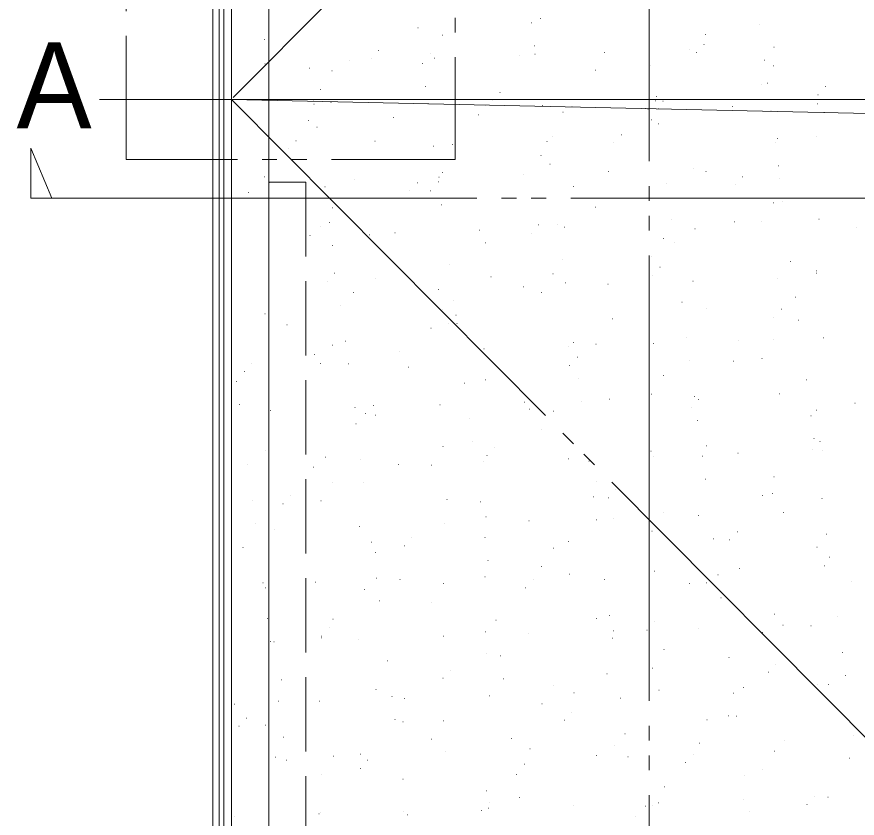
# Model space of a CAD drawing. Units: millimetres, scale not verified. Extents: x -1600 to 1600, y -1108 to 1108.
# Drawn here: x -389.1 to -49.7, y -335 to -11.3 of the extents above; entities that cross this region are included whole.
import ezdxf
from ezdxf.enums import TextEntityAlignment as Align

# ---------------------------------------------------------------- set-up
doc = ezdxf.new("R2010")
doc.units = ezdxf.units.MM
doc.header["$LTSCALE"] = 10
for name, pattern in [('DASHED3', [4, 3, -1]), ('DOUBLE_CHAIN1', [8.8, 5, -1, 0.6, -0.6, 0.6, -1]), ('LONG_DOUBLE_CHAIN', [21.8, 18, -1, 0.6, -0.6, 0.6, -1])]:
    doc.linetypes.add(name, pattern=pattern)
doc.layers.add('0-0_moji', color=2, linetype='Continuous')
for name, color, linetype, lineweight in [('0-2_10ユーザー', 4, 'DOUBLE_CHAIN1', 9), ('0-5_0', 3, 'Continuous', 9), ('0-F_形材', 5, 'Continuous', 9), ('1-5_sunpou', 1, 'Continuous', 9)]:
    doc.layers.add(name, color=color, linetype=linetype, lineweight=lineweight)
doc.styles.add('ＭＳ Ｐゴシック', font='')
doc.styles.get('ＭＳ Ｐゴシック').set_extended_font_data('MS PGothic')

msp = doc.modelspace()

# ---------------------------------------------------------------- linework, layer by layer
at = {"layer": '0-2_10ユーザー'}
msp.add_lwpolyline([(-344.94, -69.03), (-344.94, 60.32), (-212.01, 60.32), (-212.01, -69.03)], close=True, dxfattribs=at)
at = {"layer": '0-5_0', "color": 7}
for p, q in [((-309.91, 555.31), (-309.91, -644.69)), ((-307.41, 552.81), (-307.41, -642.19)), ((-305.41, 550.81), (-305.41, -640.19)), ((-302.41, 547.81), (-302.41, -637.19))]:
    msp.add_line(p, q, dxfattribs=at)
at = {"layer": '0-5_0'}
for p, q in [((-302.41, -12.63), (-302.31, -12.63)), ((-302.41, -12.63), (-302.31, -12.63)), ((-177.53, -11.95), (-177.43, -11.95)), ((-227.13, -15.74), (-227.03, -15.74)), ((-181.35, -13.8), (-181.25, -13.8)), ((-89.2, -14.42), (-89.1, -14.42)), ((-217.28, -18.81), (-217.18, -18.81)), ((-110.94, -18.47), (-110.84, -18.47)), ((-289.13, -20.54), (-289.03, -20.54)), ((-180.13, -23.05), (-180.03, -23.05)), ((-111.63, -22.51), (-111.53, -22.51)), ((-83.34, -23.54), (-83.24, -23.54)), ((-243.02, -24.94), (-242.92, -24.94)), ((-222.05, -26.31), (-221.95, -26.31)), ((-186.11, -26.9), (-186.01, -26.9)), ((-179.85, -26.48), (-179.75, -26.48)), ((-151.85, -25.78), (-151.75, -25.78)), ((-117.6, -24.66), (-117.5, -24.66)), ((-114.63, -25.79), (-114.53, -25.79)), ((-288.89, -30.26), (-288.79, -30.26)), ((-254.63, -29.14), (-254.53, -29.14)), ((-246.02, -28.22), (-245.92, -28.22)), ((-225.23, -30.19), (-225.13, -30.19)), ((-220.37, -28.02), (-220.27, -28.02)), ((-87.3, -28.87), (-87.2, -28.87)), ((-271.01, -32.13), (-270.91, -32.13)), ((-261.8, -33.17), (-261.7, -33.17)), ((-155.46, -32.83), (-155.36, -32.83)), ((-133.08, -30.81), (-132.98, -30.81)), ((-83.61, -31.1), (-83.51, -31.1)), ((-266.58, -40.67), (-266.48, -40.67)), ((-224.01, -39.45), (-223.91, -39.45)), ((-88.39, -38.6), (-88.29, -38.6)), ((-86.08, -38.13), (-85.98, -38.13)), ((-62.63, -39.52), (-62.53, -39.52)), ((-194.02, -41.95), (-193.92, -41.95)), ((-130.85, -43.49), (-130.75, -43.49)), ((-65.63, -42.8), (-65.53, -42.8)), ((-269.26, -45.42), (-269.16, -45.42)), ((-269.26, -45.42), (-269.16, -45.42)), ((-269.11, -46.59), (-269.01, -46.59)), ((-262.24, -45.92), (-262.14, -45.92)), ((-223.09, -46.44), (-222.99, -46.44)), ((-199.98, -47.19), (-199.88, -47.19)), ((-197.03, -45.23), (-196.93, -45.23)), ((-176.95, -47.21), (-176.85, -47.21)), ((-176.92, -47.46), (-176.82, -47.46)), ((-176.92, -47.46), (-176.82, -47.46)), ((-131.17, -45.27), (-131.07, -45.27)), ((-128.13, -45.46), (-128.03, -45.46)), ((-65.75, -46.46), (-65.65, -46.46)), ((-168.52, -49.82), (-168.42, -49.82)), ((-164.95, -47.72), (-164.85, -47.72)), ((-135.33, -48.37), (-135.23, -48.37)), ((-134.27, -48.7), (-134.17, -48.7)), ((-130.06, -48.49), (-129.96, -48.49)), ((-130.06, -48.49), (-129.96, -48.49)), ((-100.01, -47.58), (-99.91, -47.58)), ((-98.78, -49.18), (-98.68, -49.18)), ((-84.58, -49.5), (-84.48, -49.5)), ((-63.05, -49.97), (-62.95, -49.97)), ((-271.3, -53.18), (-271.2, -53.18)), ((-237.04, -52.06), (-236.94, -52.06)), ((-202.78, -50.94), (-202.68, -50.94)), ((-132.91, -52.96), (-132.81, -52.96)), ((-267.89, -55.84), (-267.79, -55.84)), ((-129.96, -54.52), (-129.86, -54.52)), ((-302.41, -58.4), (-302.31, -58.4)), ((-172.65, -59.82), (-172.55, -59.82)), ((-145.02, -58.96), (-144.92, -58.96)), ((-81.85, -60.49), (-81.75, -60.49)), ((-66.31, -59.48), (-66.21, -59.48)), ((-276.41, -61.39), (-276.31, -61.39)), ((-244.5, -61.55), (-244.4, -61.55)), ((-220.83, -63.6), (-220.73, -63.6)), ((-213.24, -62.92), (-213.14, -62.92)), ((-175.05, -61.66), (-174.95, -61.66)), ((-148.03, -62.23), (-147.93, -62.23)), ((-82.9, -62.28), (-82.8, -62.28)), ((-279.42, -64.66), (-279.32, -64.66)), ((-177.43, -67.32), (-177.33, -67.32)), ((-173.83, -70.91), (-173.73, -70.91)), ((-217.18, -74.18), (-217.08, -74.18)), ((-150.12, -73.8), (-150.02, -73.8)), ((-115.86, -72.68), (-115.76, -72.68)), ((-110.84, -73.84), (-110.74, -73.84)), ((-81.61, -71.56), (-81.51, -71.56)), ((-289.03, -75.91), (-288.93, -75.91)), ((-252.9, -77.16), (-252.8, -77.16)), ((-218.93, -78.05), (-218.83, -78.05)), ((-218.64, -76.04), (-218.54, -76.04)), ((-184.38, -74.92), (-184.28, -74.92)), ((-96.03, -75.96), (-95.93, -75.96)), ((-81, -76.73), (-80.9, -76.73)), ((-287.16, -78.28), (-287.06, -78.28)), ((-264.71, -79.99), (-264.61, -79.99)), ((-227.42, -78.39), (-227.32, -78.39)), ((-164.24, -79.93), (-164.14, -79.93)), ((-126.78, -78.67), (-126.68, -78.67)), ((-99.03, -79.24), (-98.93, -79.24)), ((-295.63, -82.36), (-295.53, -82.36)), ((-230.42, -81.67), (-230.32, -81.67)), ((-221.95, -81.68), (-221.85, -81.68)), ((-217.71, -87.31), (-217.61, -87.31)), ((-155.36, -88.2), (-155.26, -88.2)), ((-83.51, -86.47), (-83.41, -86.47)), ((-79.78, -85.99), (-79.68, -85.99)), ((-261.7, -88.54), (-261.6, -88.54)), ((-262.81, -94.45), (-262.71, -94.45)), ((-124.87, -93.13), (-124.77, -93.13)), ((-99.41, -94.12), (-99.31, -94.12)), ((-88.28, -93.97), (-88.18, -93.97)), ((-65.15, -93), (-65.05, -93)), ((-266.48, -96.04), (-266.38, -96.04)), ((-202.19, -97.48), (-202.09, -97.48)), ((-178.42, -95.4), (-178.32, -95.4)), ((-170.65, -95.06), (-170.55, -95.06)), ((-167.93, -96.36), (-167.83, -96.36)), ((-133.67, -95.24), (-133.57, -95.24)), ((-115.24, -96.94), (-115.14, -96.94)), ((-50.03, -96.25), (-49.93, -96.25)), ((-270.71, -99.72), (-270.61, -99.72)), ((-246.63, -99.37), (-246.53, -99.37)), ((-236.45, -98.6), (-236.35, -98.6)), ((-181.42, -98.68), (-181.32, -98.68)), ((-128.03, -100.83), (-127.93, -100.83)), ((-261.59, -103.7), (-261.49, -103.7)), ((-199.88, -102.56), (-199.78, -102.56)), ((-123.66, -102.38), (-123.56, -102.38)), ((-132.81, -108.33), (-132.71, -108.33)), ((-214.53, -111.46), (-214.43, -111.46)), ((-168.75, -109.52), (-168.65, -109.52)), ((-76.6, -110.14), (-76.5, -110.14)), ((-260.81, -114.84), (-260.71, -114.84)), ((-172.55, -115.19), (-172.45, -115.19)), ((-129.42, -112.41), (-129.32, -112.41)), ((-66.25, -113.94), (-66.15, -113.94)), ((-66.21, -114.85), (-66.11, -114.85)), ((-263.81, -118.11), (-263.71, -118.11)), ((-244.4, -116.92), (-244.3, -116.92)), ((-197.64, -116.37), (-197.54, -116.37)), ((-167.53, -118.77), (-167.43, -118.77)), ((-132.42, -115.68), (-132.32, -115.68)), ((-116.08, -118.16), (-115.98, -118.16)), ((-81.82, -117.04), (-81.72, -117.04)), ((-218.86, -121.52), (-218.76, -121.52)), ((-184.6, -120.4), (-184.5, -120.4)), ((-150.34, -119.28), (-150.24, -119.28)), ((-287.38, -123.76), (-287.28, -123.76)), ((-253.12, -122.64), (-253.02, -122.64)), ((-177.33, -122.69), (-177.23, -122.69)), ((-74.7, -124.59), (-74.6, -124.59)), ((-258.41, -127.85), (-258.31, -127.85)), ((-212.63, -125.91), (-212.53, -125.91)), ((-120.48, -126.53), (-120.38, -126.53)), ((-288.93, -131.28), (-288.83, -131.28)), ((-217.08, -129.55), (-216.98, -129.55)), ((-211.81, -131.84), (-211.71, -131.84)), ((-110.73, -129.21), (-110.63, -129.21)), ((-80.42, -129.41), (-80.32, -129.41)), ((-214.81, -135.12), (-214.71, -135.12)), ((-211.41, -135.17), (-211.31, -135.17)), ((-148.64, -133.38), (-148.54, -133.38)), ((-83.42, -132.69), (-83.32, -132.69)), ((-73.48, -133.85), (-73.38, -133.85)), ((-280.03, -135.81), (-279.93, -135.81)), ((-221.85, -137.05), (-221.75, -137.05)), ((-256.5, -142.31), (-256.4, -142.31)), ((-118.57, -140.99), (-118.47, -140.99)), ((-97.68, -142.14), (-97.58, -142.14)), ((-83.41, -141.84), (-83.31, -141.84)), ((-63.42, -141.02), (-63.32, -141.02)), ((-302.41, -143.26), (-302.31, -143.26)), ((-302.28, -144.24), (-302.18, -144.24)), ((-261.6, -143.91), (-261.5, -143.91)), ((-200.46, -145.5), (-200.36, -145.5)), ((-166.2, -144.38), (-166.1, -144.38)), ((-164.35, -142.92), (-164.25, -142.92)), ((-155.26, -143.57), (-155.16, -143.57)), ((-131.94, -143.26), (-131.84, -143.26)), ((-268.98, -147.74), (-268.88, -147.74)), ((-234.72, -146.62), (-234.62, -146.62)), ((-162.81, -148.85), (-162.71, -148.85)), ((-302.41, -149.93), (-302.31, -149.93)), ((-302.41, -149.93), (-302.31, -149.93)), ((-294.2, -151.28), (-294.1, -151.28)), ((-266.38, -151.41), (-266.28, -151.41)), ((-255.29, -151.56), (-255.19, -151.56)), ((-165.82, -152.13), (-165.72, -152.13)), ((-117.35, -150.24), (-117.25, -150.24)), ((-99.64, -150.39), (-99.54, -150.39)), ((-88.18, -149.34), (-88.08, -149.34)), ((-297.21, -154.55), (-297.11, -154.55)), ((-231.03, -152.82), (-230.93, -152.82)), ((-300.38, -158.7), (-300.28, -158.7)), ((-208.23, -159.32), (-208.13, -159.32)), ((-199.78, -157.93), (-199.68, -157.93)), ((-162.45, -157.38), (-162.35, -157.38)), ((-127.93, -156.2), (-127.83, -156.2)), ((-70.3, -158), (-70.2, -158)), ((-149.75, -165.82), (-149.65, -165.82)), ((-132.71, -163.7), (-132.61, -163.7)), ((-115.49, -164.7), (-115.39, -164.7)), ((-113.81, -165.85), (-113.71, -165.85)), ((-81.23, -163.58), (-81.13, -163.58)), ((-299.16, -167.95), (-299.06, -167.95)), ((-252.53, -169.18), (-252.43, -169.18)), ((-245.2, -168.28), (-245.1, -168.28)), ((-218.27, -168.06), (-218.17, -168.06)), ((-184.01, -166.94), (-183.91, -166.94)), ((-161.23, -166.63), (-161.13, -166.63)), ((-116.82, -169.13), (-116.72, -169.13)), ((-50.64, -167.39), (-50.54, -167.39)), ((-286.78, -170.3), (-286.68, -170.3)), ((-248.21, -171.56), (-248.11, -171.56)), ((-244.3, -172.29), (-244.2, -172.29)), ((-182.03, -169.82), (-181.93, -169.82)), ((-172.45, -170.56), (-172.35, -170.56)), ((-68.4, -172.45), (-68.3, -172.45)), ((-66.11, -170.22), (-66.01, -170.22)), ((-252.11, -175.71), (-252.01, -175.71)), ((-206.33, -173.77), (-206.23, -173.77)), ((-114.18, -174.39), (-114.08, -174.39)), ((-177.23, -178.06), (-177.13, -178.06)), ((-205.11, -183.03), (-205.01, -183.03)), ((-67.18, -181.71), (-67.08, -181.71)), ((-64.82, -182.86), (-64.72, -182.86)), ((-216.98, -184.92), (-216.88, -184.92)), ((-196.21, -185.29), (-196.11, -185.29)), ((-110.63, -184.58), (-110.53, -184.58)), ((-67.82, -186.14), (-67.72, -186.14)), ((-63.64, -186.5), (-63.54, -186.5)), ((-288.83, -186.65), (-288.73, -186.65)), ((-264.42, -189.26), (-264.32, -189.26)), ((-199.21, -188.57), (-199.11, -188.57)), ((-166.42, -189.86), (-166.32, -189.86)), ((-133.03, -186.83), (-132.93, -186.83)), ((-132.16, -188.74), (-132.06, -188.74)), ((-112.27, -188.85), (-112.17, -188.85)), ((-97.9, -187.62), (-97.8, -187.62)), ((-295.98, -192.1), (-295.88, -192.1)), ((-269.2, -193.22), (-269.1, -193.22)), ((-250.2, -190.17), (-250.1, -190.17)), ((-234.94, -192.1), (-234.84, -192.1)), ((-221.75, -192.42), (-221.65, -192.42)), ((-200.68, -190.98), (-200.58, -190.98)), ((-158.05, -190.78), (-157.95, -190.78)), ((-302.41, -195.7), (-302.31, -195.7)), ((-261.5, -199.28), (-261.4, -199.28)), ((-248.99, -199.42), (-248.89, -199.42)), ((-155.16, -198.94), (-155.06, -198.94)), ((-111.05, -198.1), (-110.95, -198.1)), ((-83.31, -197.21), (-83.21, -197.21)), ((-147.21, -202.3), (-147.11, -202.3)), ((-294.08, -206.56), (-293.98, -206.56)), ((-278.6, -204.73), (-278.5, -204.73)), ((-266.28, -206.78), (-266.18, -206.78)), ((-215.42, -206.26), (-215.32, -206.26)), ((-156.15, -205.24), (-156.05, -205.24)), ((-150.21, -205.57), (-150.11, -205.57)), ((-88.08, -204.71), (-87.98, -204.71)), ((-84.03, -203.84), (-83.93, -203.84)), ((-64, -205.86), (-63.9, -205.86)), ((-281.6, -208), (-281.5, -208)), ((-201.93, -207.18), (-201.83, -207.18)), ((-199.68, -213.3), (-199.58, -213.3)), ((-127.83, -211.57), (-127.73, -211.57)), ((-113.76, -212.72), (-113.66, -212.72)), ((-79.5, -211.6), (-79.4, -211.6)), ((-292.86, -215.81), (-292.76, -215.81)), ((-216.54, -216.08), (-216.44, -216.08)), ((-182.28, -214.96), (-182.18, -214.96)), ((-154.93, -214.49), (-154.83, -214.49)), ((-148.02, -213.84), (-147.92, -213.84)), ((-285.05, -218.32), (-284.95, -218.32)), ((-250.8, -217.2), (-250.7, -217.2)), ((-132.61, -219.07), (-132.51, -219.07)), ((-98.21, -219.3), (-98.11, -219.3)), ((-62.09, -220.31), (-61.99, -220.31)), ((-245.81, -223.57), (-245.71, -223.57)), ((-229.6, -221.73), (-229.5, -221.73)), ((-200.03, -221.63), (-199.93, -221.63)), ((-166.43, -223.27), (-166.33, -223.27)), ((-107.87, -222.25), (-107.77, -222.25)), ((-101.21, -222.58), (-101.11, -222.58)), ((-297.82, -225.7), (-297.72, -225.7)), ((-232.6, -225.01), (-232.5, -225.01)), ((-172.35, -225.93), (-172.25, -225.93)), ((-66.01, -225.59), (-65.91, -225.59)), ((-244.2, -227.66), (-244.1, -227.66)), ((-60.88, -229.57), (-60.78, -229.57)), ((-198.81, -230.89), (-198.71, -230.89)), ((-177.13, -233.43), (-177.03, -233.43)), ((-63.05, -233.04), (-62.95, -233.04)), ((-200.08, -237.52), (-199.98, -237.52)), ((-165.83, -236.4), (-165.73, -236.4)), ((-131.57, -235.28), (-131.47, -235.28)), ((-105.97, -236.71), (-105.87, -236.71)), ((-97.31, -234.16), (-97.21, -234.16)), ((-289.68, -239.96), (-289.58, -239.96)), ((-268.6, -239.76), (-268.5, -239.76)), ((-243.9, -238.03), (-243.8, -238.03)), ((-234.34, -238.64), (-234.24, -238.64)), ((-216.88, -240.29), (-216.78, -240.29)), ((-180.6, -238.74), (-180.5, -238.74)), ((-151.75, -238.64), (-151.65, -238.64)), ((-117.43, -240.28), (-117.33, -240.28)), ((-110.53, -239.95), (-110.43, -239.95)), ((-52.21, -239.59), (-52.11, -239.59)), ((-288.73, -242.02), (-288.63, -242.02)), ((-248.82, -242.71), (-248.72, -242.71)), ((-183.6, -242.02), (-183.5, -242.02)), ((-242.68, -247.28), (-242.58, -247.28)), ((-104.75, -245.96), (-104.65, -245.96)), ((-221.65, -247.79), (-221.55, -247.79)), ((-287.78, -254.42), (-287.68, -254.42)), ((-155.06, -254.31), (-154.96, -254.31)), ((-149.85, -253.1), (-149.75, -253.1)), ((-83.21, -252.58), (-83.11, -252.58)), ((-57.7, -253.72), (-57.6, -253.72)), ((-261.4, -254.65), (-261.3, -254.65)), ((-195.63, -255.04), (-195.53, -255.04)), ((-131.6, -255.75), (-131.5, -255.75)), ((-79.72, -257.09), (-79.62, -257.09)), ((-68.43, -257.28), (-68.33, -257.28)), ((-262.99, -258.18), (-262.89, -258.18)), ((-199.82, -259.71), (-199.72, -259.71)), ((-182.5, -260.45), (-182.4, -260.45)), ((-148.24, -259.33), (-148.14, -259.33)), ((-134.6, -259.02), (-134.5, -259.02)), ((-113.98, -258.21), (-113.88, -258.21)), ((-87.98, -260.08), (-87.88, -260.08)), ((-286.56, -263.67), (-286.46, -263.67)), ((-285.27, -263.81), (-285.17, -263.81)), ((-266.18, -262.15), (-266.08, -262.15)), ((-266, -261.45), (-265.9, -261.45)), ((-251.01, -262.69), (-250.91, -262.69)), ((-216.75, -261.57), (-216.65, -261.57)), ((-148.63, -262.35), (-148.53, -262.35)), ((-127.73, -266.94), (-127.63, -266.94)), ((-239.51, -271.43), (-239.41, -271.43)), ((-199.58, -268.67), (-199.48, -268.67)), ((-193.73, -269.49), (-193.63, -269.49)), ((-101.57, -270.11), (-101.47, -270.11)), ((-55.79, -268.17), (-55.69, -268.17)), ((-132.51, -274.44), (-132.41, -274.44)), ((-82.6, -272.75), (-82.5, -272.75)), ((-213.99, -275.18), (-213.89, -275.18)), ((-150.82, -276.72), (-150.72, -276.72)), ((-85.61, -276.03), (-85.51, -276.03)), ((-54.58, -277.43), (-54.48, -277.43)), ((-282.21, -279.15), (-282.11, -279.15)), ((-217, -278.46), (-216.9, -278.46)), ((-192.51, -278.75), (-192.41, -278.75)), ((-172.25, -281.3), (-172.15, -281.3)), ((-65.91, -280.96), (-65.81, -280.96)), ((-61.32, -281.07), (-61.22, -281.07)), ((-244.1, -283.03), (-244, -283.03)), ((-164.09, -284.43), (-163.99, -284.43)), ((-129.84, -283.31), (-129.74, -283.31)), ((-99.67, -284.57), (-99.57, -284.57)), ((-95.58, -282.19), (-95.48, -282.19)), ((-302.41, -287.23), (-302.31, -287.23)), ((-283.38, -287.82), (-283.28, -287.82)), ((-266.87, -287.79), (-266.77, -287.79)), ((-237.6, -285.89), (-237.5, -285.89)), ((-232.61, -286.67), (-232.51, -286.67)), ((-198.35, -285.55), (-198.25, -285.55)), ((-145.45, -286.5), (-145.35, -286.5)), ((-301.13, -288.91), (-301.03, -288.91)), ((-177.03, -288.8), (-176.93, -288.8)), ((-296.39, -294.62), (-296.29, -294.62)), ((-236.38, -295.14), (-236.28, -295.14)), ((-165, -292.19), (-164.9, -292.19)), ((-101.82, -293.73), (-101.72, -293.73)), ((-98.45, -293.82), (-98.35, -293.82)), ((-299.39, -297.89), (-299.29, -297.89)), ((-288.63, -297.39), (-288.53, -297.39)), ((-233.21, -296.16), (-233.11, -296.16)), ((-216.78, -295.66), (-216.68, -295.66)), ((-168, -295.47), (-167.9, -295.47)), ((-110.43, -295.32), (-110.33, -295.32)), ((-143.55, -300.96), (-143.45, -300.96)), ((-51.4, -301.58), (-51.3, -301.58)), ((-281.48, -302.28), (-281.38, -302.28)), ((-221.55, -303.16), (-221.45, -303.16)), ((-189.33, -302.9), (-189.23, -302.9)), ((-113.38, -304.75), (-113.28, -304.75)), ((-79.12, -303.63), (-79.02, -303.63)), ((-216.16, -308.11), (-216.06, -308.11)), ((-181.9, -306.99), (-181.8, -306.99)), ((-147.64, -305.87), (-147.54, -305.87)), ((-83.11, -307.95), (-83.01, -307.95)), ((-284.68, -310.35), (-284.58, -310.35)), ((-280.26, -311.53), (-280.16, -311.53)), ((-261.3, -310.02), (-261.2, -310.02)), ((-250.42, -309.23), (-250.32, -309.23)), ((-247.39, -311.62), (-247.29, -311.62)), ((-154.96, -309.68), (-154.86, -309.68)), ((-142.33, -310.21), (-142.23, -310.21)), ((-116, -309.19), (-115.9, -309.19)), ((-52.82, -310.73), (-52.72, -310.73)), ((-250.39, -314.9), (-250.29, -314.9)), ((-184.21, -313.16), (-184.11, -313.16)), ((-119, -312.47), (-118.9, -312.47)), ((-87.88, -315.45), (-87.78, -315.45)), ((-266.07, -317.52), (-265.97, -317.52)), ((-187.42, -317.35), (-187.32, -317.35)), ((-95.27, -317.97), (-95.17, -317.97)), ((-233.2, -319.29), (-233.1, -319.29)), ((-127.63, -322.31), (-127.53, -322.31)), ((-199.48, -324.04), (-199.38, -324.04)), ((-198.39, -328.63), (-198.29, -328.63)), ((-186.21, -326.61), (-186.11, -326.61)), ((-130.05, -328.79), (-129.95, -328.79)), ((-95.8, -327.67), (-95.7, -327.67)), ((-67, -326.2), (-66.9, -326.2)), ((-61.54, -326.55), (-61.44, -326.55)), ((-232.83, -332.15), (-232.73, -332.15)), ((-201.39, -331.91), (-201.29, -331.91)), ((-198.57, -331.03), (-198.47, -331.03)), ((-164.31, -329.91), (-164.21, -329.91)), ((-135.22, -330.17), (-135.12, -330.17)), ((-132.41, -329.81), (-132.31, -329.81)), ((-93.37, -332.43), (-93.27, -332.43)), ((-70, -329.48), (-69.9, -329.48)), ((-301.35, -334.39), (-301.25, -334.39)), ((-267.09, -333.27), (-266.99, -333.27)), ((-266.61, -332.6), (-266.51, -332.6)), ((-231.3, -333.74), (-231.2, -333.74)), ((-139.15, -334.36), (-139.05, -334.36))]:
    msp.add_line(p, q, dxfattribs=at)
at = {"layer": '0-5_0', "color": 1}
msp.add_line((-355.67, -44.69), (929.37, -44.69), dxfattribs=at)
at = {"layer": '0-5_0', "color": 7, "linetype": 'LONG_DOUBLE_CHAIN'}
msp.add_lwpolyline([(286.09, 547.81), (-302.41, -44.69), (286.09, -637.19)], dxfattribs=at)
at = {"layer": '0-5_0'}
msp.add_lwpolyline([(-302.41, -44.69), (255.09, -56.99), (255.09, -32.4), (280.99, -29.93), (286.09, -29.68), (286.09, 547.81), (-302.41, 547.81)], close=True, dxfattribs=at)
msp.add_lwpolyline([(255.09, -56.99), (-302.41, -44.69), (-302.41, -637.19)], dxfattribs=at)
at = {"layer": '0-F_形材', "color": 4, "linetype": 'DASHED3'}
for p, q in [((-287.31, -78.09), (-272.31, -78.09)), ((-272.31, -78.09), (-272.31, -566.59))]:
    msp.add_line(p, q, dxfattribs=at)
msp.add_lwpolyline([(-287.31, 532.71), (270.99, 532.71), (270.99, -622.09), (-287.31, -622.09)], close=True, dxfattribs=at)
msp.add_lwpolyline([(-272.31, -566.59), (-287.31, -566.59), (-287.31, 477.21)], dxfattribs=at)
at = {"layer": '1-5_sunpou', "color": 2, "linetype": 'LONG_DOUBLE_CHAIN'}
for points in [[(-133.66, -723.69), (-133.66, 601.61), (-160.46, 601.61)], [(-383.35, -84.55), (938.86, -84.55), (938.86, -64.45), (930.38, -84.55)], [(-383.35, -84.55), (-383.35, -64.45), (-374.87, -84.55)]]:
    msp.add_lwpolyline(points, dxfattribs=at)

# ---------------------------------------------------------------- texts
at = {"layer": '0-0_moji', "style": 'ＭＳ Ｐゴシック'}
msp.add_text('A', height=34.7, dxfattribs=at).set_placement((-389.16, -66.72), align=Align.BOTTOM_LEFT)

doc.saveas('drawing.dxf')
